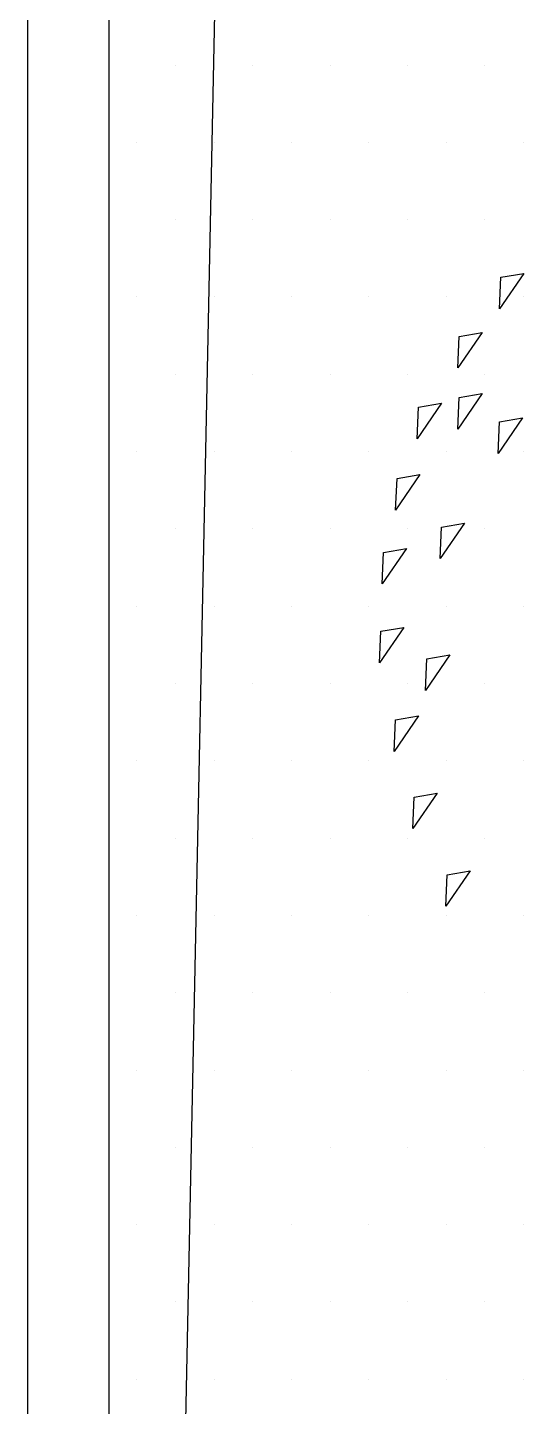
# Model space of a CAD drawing. Header units: millimetres. Extents: x 43168.9 to 43194.6, y -25545.1 to -25543.4.
# Drawn here: x 43172.2921 to 43172.3169, y -25544.7237 to -25544.6557 of the extents above; entities that cross this region are included whole.
import ezdxf

# ---------------------------------------------------------------- set-up
doc = ezdxf.new("R2010")
doc.units = ezdxf.units.MM
doc.header["$LTSCALE"] = 200
doc.linetypes.add('HIDDEN2', pattern=[0.1875, 0.125, -0.0625])
doc.layers.add('agac_sgh', color=7, linetype='Continuous', true_color=0x244700)
doc.layers.add('cim_sgh', color=7, linetype='Continuous', true_color=0x248f00)
for name, color, linetype in [('izd.tas.alt_sgh', 214, 'HIDDEN2'), ('merdi_sgh', 3, 'Continuous'), ('vaziyet-01_sgh', 33, 'Continuous')]:
    doc.layers.add(name, color=color, linetype=linetype)

msp = doc.modelspace()

# ---------------------------------------------------------------- linework, layer by layer
at = {"layer": 'agac_sgh', "color": 0}
for p, q in [((43172.316522, -25544.667857), (43172.315323, -25544.669602)), ((43172.31539, -25544.668053), (43172.316522, -25544.667857)), ((43172.315323, -25544.669602), (43172.31539, -25544.668053)), ((43172.314472, -25544.670772), (43172.313273, -25544.672517)), ((43172.313273, -25544.672517), (43172.31334, -25544.670968)), ((43172.31334, -25544.670968), (43172.314472, -25544.670772)), ((43172.314464, -25544.673784), (43172.313265, -25544.67553)), ((43172.313265, -25544.67553), (43172.313332, -25544.67398)), ((43172.313332, -25544.67398), (43172.314464, -25544.673784)), ((43172.31246, -25544.67426), (43172.311261, -25544.676006)), ((43172.311261, -25544.676006), (43172.311328, -25544.674456)), ((43172.311328, -25544.674456), (43172.31246, -25544.67426)), ((43172.316451, -25544.674986), (43172.315252, -25544.676732)), ((43172.315252, -25544.676732), (43172.315319, -25544.675182)), ((43172.315319, -25544.675182), (43172.316451, -25544.674986)), ((43172.311404, -25544.677776), (43172.310205, -25544.679522)), ((43172.310205, -25544.679522), (43172.310272, -25544.677972)), ((43172.310272, -25544.677972), (43172.311404, -25544.677776)), ((43172.313596, -25544.680166), (43172.312397, -25544.681911)), ((43172.312464, -25544.680362), (43172.313596, -25544.680166)), ((43172.312397, -25544.681911), (43172.312464, -25544.680362)), ((43172.310737, -25544.681418), (43172.309538, -25544.683163)), ((43172.309605, -25544.681614), (43172.310737, -25544.681418)), ((43172.309538, -25544.683163), (43172.309605, -25544.681614)), ((43172.310611, -25544.685304), (43172.309412, -25544.687049)), ((43172.309412, -25544.687049), (43172.30948, -25544.6855)), ((43172.30948, -25544.6855), (43172.310611, -25544.685304)), ((43172.312879, -25544.686666), (43172.31168, -25544.688412)), ((43172.31168, -25544.688412), (43172.311748, -25544.686862)), ((43172.311748, -25544.686862), (43172.312879, -25544.686666)), ((43172.311328, -25544.689672), (43172.310129, -25544.691418)), ((43172.310196, -25544.689868), (43172.311328, -25544.689672)), ((43172.310129, -25544.691418), (43172.310196, -25544.689868)), ((43172.312247, -25544.693474), (43172.311047, -25544.69522)), ((43172.311047, -25544.69522), (43172.311115, -25544.69367)), ((43172.311115, -25544.69367), (43172.312247, -25544.693474)), ((43172.313882, -25544.697297), (43172.312682, -25544.699043)), ((43172.312682, -25544.699043), (43172.31275, -25544.697493)), ((43172.31275, -25544.697493), (43172.313882, -25544.697297))]:
    msp.add_line(p, q, dxfattribs=at)
at = {"layer": 'cim_sgh'}
for p, q in [((43172.299355, -25544.65759), (43172.299355, -25544.65759)), ((43172.303165, -25544.65759), (43172.303165, -25544.65759)), ((43172.306975, -25544.65759), (43172.306975, -25544.65759)), ((43172.310785, -25544.65759), (43172.310785, -25544.65759)), ((43172.314595, -25544.65759), (43172.314595, -25544.65759)), ((43172.29745, -25544.6614), (43172.29745, -25544.6614)), ((43172.30126, -25544.6614), (43172.30126, -25544.6614)), ((43172.30507, -25544.6614), (43172.30507, -25544.6614)), ((43172.30888, -25544.6614), (43172.30888, -25544.6614)), ((43172.31269, -25544.6614), (43172.31269, -25544.6614)), ((43172.3165, -25544.6614), (43172.3165, -25544.6614)), ((43172.299355, -25544.66521), (43172.299355, -25544.66521)), ((43172.303165, -25544.66521), (43172.303165, -25544.66521)), ((43172.306975, -25544.66521), (43172.306975, -25544.66521)), ((43172.310785, -25544.66521), (43172.310785, -25544.66521)), ((43172.314595, -25544.66521), (43172.314595, -25544.66521)), ((43172.29745, -25544.66902), (43172.29745, -25544.66902)), ((43172.30126, -25544.66902), (43172.30126, -25544.66902)), ((43172.30507, -25544.66902), (43172.30507, -25544.66902)), ((43172.30888, -25544.66902), (43172.30888, -25544.66902)), ((43172.31269, -25544.66902), (43172.31269, -25544.66902)), ((43172.3165, -25544.66902), (43172.3165, -25544.66902)), ((43172.299355, -25544.67283), (43172.299355, -25544.67283)), ((43172.303165, -25544.67283), (43172.303165, -25544.67283)), ((43172.306975, -25544.67283), (43172.306975, -25544.67283)), ((43172.310785, -25544.67283), (43172.310785, -25544.67283)), ((43172.314595, -25544.67283), (43172.314595, -25544.67283)), ((43172.29745, -25544.67664), (43172.29745, -25544.67664)), ((43172.30126, -25544.67664), (43172.30126, -25544.67664)), ((43172.30507, -25544.67664), (43172.30507, -25544.67664)), ((43172.30888, -25544.67664), (43172.30888, -25544.67664)), ((43172.31269, -25544.67664), (43172.31269, -25544.67664)), ((43172.3165, -25544.67664), (43172.3165, -25544.67664)), ((43172.299355, -25544.68045), (43172.299355, -25544.68045)), ((43172.303165, -25544.68045), (43172.303165, -25544.68045)), ((43172.306975, -25544.68045), (43172.306975, -25544.68045)), ((43172.310785, -25544.68045), (43172.310785, -25544.68045)), ((43172.314595, -25544.68045), (43172.314595, -25544.68045)), ((43172.29745, -25544.68426), (43172.29745, -25544.68426)), ((43172.30126, -25544.68426), (43172.30126, -25544.68426)), ((43172.30507, -25544.68426), (43172.30507, -25544.68426)), ((43172.30888, -25544.68426), (43172.30888, -25544.68426)), ((43172.31269, -25544.68426), (43172.31269, -25544.68426)), ((43172.3165, -25544.68426), (43172.3165, -25544.68426)), ((43172.299355, -25544.68807), (43172.299355, -25544.68807)), ((43172.303165, -25544.68807), (43172.303165, -25544.68807)), ((43172.306975, -25544.68807), (43172.306975, -25544.68807)), ((43172.310785, -25544.68807), (43172.310785, -25544.68807)), ((43172.314595, -25544.68807), (43172.314595, -25544.68807)), ((43172.29745, -25544.69188), (43172.29745, -25544.69188)), ((43172.30126, -25544.69188), (43172.30126, -25544.69188)), ((43172.30507, -25544.69188), (43172.30507, -25544.69188)), ((43172.30888, -25544.69188), (43172.30888, -25544.69188)), ((43172.31269, -25544.69188), (43172.31269, -25544.69188)), ((43172.3165, -25544.69188), (43172.3165, -25544.69188)), ((43172.299355, -25544.69569), (43172.299355, -25544.69569)), ((43172.303165, -25544.69569), (43172.303165, -25544.69569)), ((43172.306975, -25544.69569), (43172.306975, -25544.69569)), ((43172.310785, -25544.69569), (43172.310785, -25544.69569)), ((43172.314595, -25544.69569), (43172.314595, -25544.69569)), ((43172.29745, -25544.6995), (43172.29745, -25544.6995)), ((43172.30126, -25544.6995), (43172.30126, -25544.6995)), ((43172.30507, -25544.6995), (43172.30507, -25544.6995)), ((43172.30888, -25544.6995), (43172.30888, -25544.6995)), ((43172.31269, -25544.6995), (43172.31269, -25544.6995)), ((43172.3165, -25544.6995), (43172.3165, -25544.6995)), ((43172.299355, -25544.70331), (43172.299355, -25544.70331)), ((43172.303165, -25544.70331), (43172.303165, -25544.70331)), ((43172.306975, -25544.70331), (43172.306975, -25544.70331)), ((43172.310785, -25544.70331), (43172.310785, -25544.70331)), ((43172.314595, -25544.70331), (43172.314595, -25544.70331)), ((43172.29745, -25544.70712), (43172.29745, -25544.70712)), ((43172.30126, -25544.70712), (43172.30126, -25544.70712)), ((43172.30507, -25544.70712), (43172.30507, -25544.70712)), ((43172.30888, -25544.70712), (43172.30888, -25544.70712)), ((43172.31269, -25544.70712), (43172.31269, -25544.70712)), ((43172.3165, -25544.70712), (43172.3165, -25544.70712)), ((43172.299355, -25544.71093), (43172.299355, -25544.71093)), ((43172.303165, -25544.71093), (43172.303165, -25544.71093)), ((43172.306975, -25544.71093), (43172.306975, -25544.71093)), ((43172.310785, -25544.71093), (43172.310785, -25544.71093)), ((43172.314595, -25544.71093), (43172.314595, -25544.71093)), ((43172.29745, -25544.71474), (43172.29745, -25544.71474)), ((43172.30126, -25544.71474), (43172.30126, -25544.71474)), ((43172.30507, -25544.71474), (43172.30507, -25544.71474)), ((43172.30888, -25544.71474), (43172.30888, -25544.71474)), ((43172.31269, -25544.71474), (43172.31269, -25544.71474)), ((43172.3165, -25544.71474), (43172.3165, -25544.71474)), ((43172.299355, -25544.71855), (43172.299355, -25544.71855)), ((43172.303165, -25544.71855), (43172.303165, -25544.71855)), ((43172.306975, -25544.71855), (43172.306975, -25544.71855)), ((43172.310785, -25544.71855), (43172.310785, -25544.71855)), ((43172.314595, -25544.71855), (43172.314595, -25544.71855)), ((43172.29745, -25544.72236), (43172.29745, -25544.72236)), ((43172.30126, -25544.72236), (43172.30126, -25544.72236)), ((43172.30507, -25544.72236), (43172.30507, -25544.72236)), ((43172.30888, -25544.72236), (43172.30888, -25544.72236)), ((43172.31269, -25544.72236), (43172.31269, -25544.72236)), ((43172.3165, -25544.72236), (43172.3165, -25544.72236))]:
    msp.add_line(p, q, dxfattribs=at)
at = {"layer": 'izd.tas.alt_sgh'}
msp.add_line((43172.317806, -25543.845444), (43172.298967, -25544.767707), dxfattribs=at)
at = {"layer": 'merdi_sgh'}
msp.add_line((43172.292062, -25544.642882), (43172.292062, -25544.760882), dxfattribs=at)
at = {"layer": 'vaziyet-01_sgh'}
msp.add_line((43172.296062, -25544.638882), (43172.296062, -25544.7678), dxfattribs=at)

doc.saveas('drawing.dxf')
